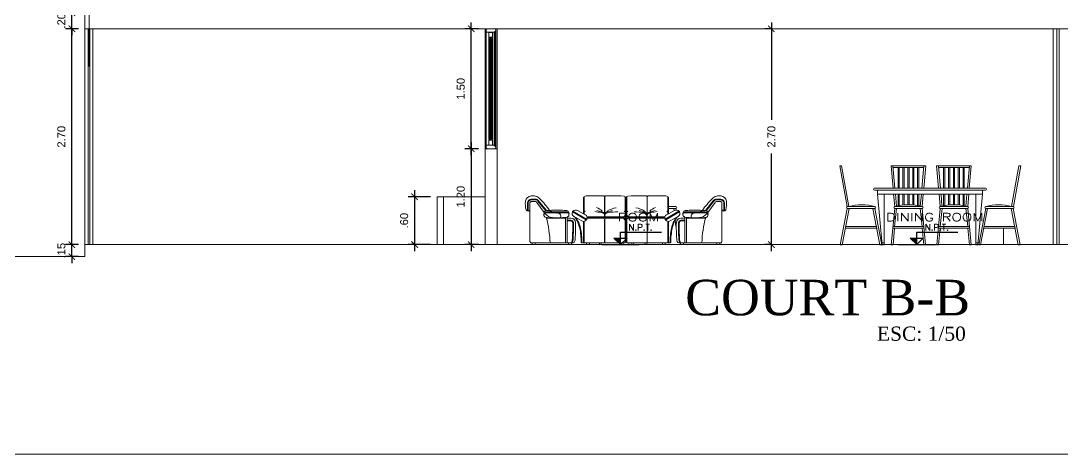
# Model space of a CAD drawing. Header units: millimetres. Extents: x -59 to 123, y 54 to 155.
# Drawn here: x 2.45 to 15.46, y 125.14 to 130.57 of the extents above; entities that cross this region are included whole.
import ezdxf
from ezdxf.enums import TextEntityAlignment as Align

# ---------------------------------------------------------------- set-up
doc = ezdxf.new("R2010")
doc.units = ezdxf.units.MM
for name, pattern in [('ACAD_ISO02W100', [15, 12, -3]), ('CONTINUA', [0]), ('DASHED', [0.75, 0.5, -0.25])]:
    doc.linetypes.add(name, pattern=pattern)
doc.layers.get('0').update_dxf_attribs({"lineweight": 9})
doc.layers.get('Defpoints').update_dxf_attribs({"lineweight": 0})
for name, color, linetype, lineweight in [('01', 7, 'Continuous', 13), ('COTAS', 8, 'Continuous', 5), ('DET-CORTE', 86, 'Continuous', 50), ('EJES', 6, 'ACAD_ISO02W100', 5), ('murobajo', 7, 'Continuous', 30), ('MUROS', 7, 'Continuous', 80), ('Murosbajos', 7, 'Continuous', 5)]:
    doc.layers.add(name, color=color, linetype=linetype, lineweight=lineweight)
for name, color, linetype in [('02', 8, 'Continuous'), ('A-COT', 8, 'Continuous'), ('A-TEX 010', 7, 'Continuous'), ('COSS', 9, 'Continuous'), ('TEXTO', 2, 'Continuous')]:
    doc.layers.add(name, color=color, linetype=linetype)
doc.styles.add('1000-NOTAS', font='romans.shx', dxfattribs={"height": 2})
doc.styles.add('ROMANS', font='ROMANS.SHX', dxfattribs={"width": 1.35, "height": 0.29})
doc.styles.get("Standard").update_dxf_attribs({"font": 'arial.ttf'})
doc.styles.add('style1', font='arial.ttf', dxfattribs={"height": 0.1})
doc.dimstyles.new('luis1', dxfattribs={"dimtxt": 0.1, "dimasz": 0.08, "dimexe": 0.08, "dimexo": 0.08, "dimgap": 0.08, "dimtad": 2, "dimzin": 4, "dimdsep": 46, "dimtxsty": 'style1', "dimblk": 'ARCHTICK', "dimcen": 2, "dimdle": 0.08, "dimclrd": 256, "dimclre": 256, "dimclrt": 256, "dimadec": 0, "dimazin": 1, "dimtfac": 1, "dimtix": 1, "dimtmove": 0, "dimatfit": 3, "dimfxl": 1, "dimtolj": 1, "dimarcsym": 0})

# ---------------------------------------------------------------- blocks, each defined once
blk = doc.blocks.new('1-2')
for p, q in [((195.945, 36.976), (195.945, 36.765)), ((196.202, 36.976), (196.202, 36.72)), ((196.468, 36.967), (196.468, 36.422)), ((196.468, 36.967), (196.468, 36.422)), ((196.468, 36.967), (196.468, 36.422)), ((196.468, 36.967), (196.468, 36.422)), ((196.734, 36.976), (196.734, 36.72)), ((196.992, 36.976), (196.992, 36.765)), ((195.972, 36.693), (195.801, 36.792)), ((195.977, 36.7), (195.805, 36.799)), ((196.96, 36.7), (197.131, 36.799)), ((196.964, 36.693), (197.136, 36.792)), ((197.205, 36.715), (197.205, 36.405)), ((197.223, 36.722), (197.223, 36.405)), ((197.668, 36.821), (197.668, 36.821)), ((197.668, 36.816), (197.669, 36.816)), ((197.668, 36.803), (197.699, 36.803)), ((195.936, 36.405), (195.936, 36.672)), ((196.202, 36.697), (196.202, 36.405)), ((196.734, 36.697), (196.734, 36.405)), ((197.001, 36.405), (197.001, 36.672)), ((195.977, 36.405), (196.013, 36.405)), ((196.396, 36.405), (196.432, 36.405)), ((196.54, 36.405), (196.504, 36.405)), ((196.96, 36.405), (196.924, 36.405)), ((197.151, 36.405), (197.187, 36.405)), ((197.605, 36.405), (197.641, 36.405))]:
    blk.add_line(p, q)
for points in [[(196.468, 36.967, 0.417369), (196.459, 36.976, 0.400863), (196.447, 36.989, 0.010732), (196.271, 36.994), (196.22, 36.994, 0.414214), (196.202, 36.976, 0.414214), (196.184, 36.994), (196.014, 36.994, 0.033475), (195.958, 36.989, 0.400863), (195.945, 36.976, 0.414214), (195.936, 36.967), (195.936, 36.769), (195.936, 36.769), (195.863, 36.808, 0.342561), (195.805, 36.799, 1), (195.801, 36.792, 0.414214), (195.816, 36.736), (195.824, 36.731, -0.116226), (195.89, 36.587, -0.053672), (195.909, 36.413, 0.413505), (195.918, 36.405), (195.936, 36.405, 0.414214), (195.945, 36.413, 0.414214), (195.954, 36.405), (195.977, 36.405), (195.977, 36.382), (196.013, 36.382), (196.013, 36.405), (196.396, 36.405), (196.396, 36.382), (196.432, 36.382), (196.432, 36.405), (196.45, 36.405, 0.414214), (196.459, 36.413, 0.414214), (196.468, 36.422)], [(196.459, 36.976), (196.459, 36.765, -0.414214), (196.423, 36.729), (195.981, 36.729)], [(196.468, 36.967, -0.417369), (196.477, 36.976, -0.400863), (196.49, 36.989, -0.010732), (196.666, 36.994), (196.716, 36.994, -0.414214), (196.734, 36.976, -0.414214), (196.752, 36.994), (196.923, 36.994, -0.033475), (196.979, 36.989, -0.400863), (196.992, 36.976, -0.414214), (197.001, 36.967), (197.001, 36.769), (197.001, 36.769), (197.074, 36.808, -0.342561), (197.131, 36.799, -1), (197.136, 36.792, -0.414214), (197.121, 36.736), (197.113, 36.731, 0.116226), (197.047, 36.587, 0.053672), (197.028, 36.413, -0.413505), (197.019, 36.405), (197.001, 36.405, -0.414214), (196.992, 36.413, -0.414214), (196.983, 36.405), (196.96, 36.405), (196.96, 36.382), (196.924, 36.382), (196.924, 36.405), (196.54, 36.405), (196.54, 36.382), (196.504, 36.382), (196.504, 36.405), (196.486, 36.405, -0.414214), (196.477, 36.413, -0.414214), (196.468, 36.422)], [(196.477, 36.976), (196.477, 36.765, 0.414214), (196.513, 36.729), (196.955, 36.729)], [(197.462, 36.808), (197.56, 36.931, -0.238888), (197.6, 36.951), (197.654, 36.951, -0.414214), (197.699, 36.906), (197.699, 36.802)], [(197.472, 36.805), (197.568, 36.926, -0.238888), (197.6, 36.942), (197.654, 36.942, -0.414214), (197.69, 36.906), (197.69, 36.801)], [(197.668, 36.822), (197.668, 36.906, 0.414214), (197.654, 36.92), (197.6, 36.92, 0.252449), (197.581, 36.909), (197.492, 36.786)], [(195.824, 36.731), (195.917, 36.678, 0.414214), (195.972, 36.693, 1), (195.977, 36.7, 0.414214), (195.962, 36.756), (195.936, 36.769)], [(195.844, 36.72, -0.101496), (195.899, 36.589, -0.05638), (195.918, 36.405, 0.194096)], [(196.459, 36.413), (196.459, 36.697, 0.400863), (196.447, 36.711, 0.010732), (196.271, 36.715, 0.033475), (196.215, 36.711, 0.400863), (196.202, 36.697, 0.400863), (196.19, 36.711, 0.010732), (196.014, 36.715, 0.039248), (195.981, 36.712)], [(195.982, 36.72), (196.423, 36.72, 0.414214), (196.468, 36.765, 0.414214)], [(196.954, 36.72), (196.513, 36.72, -0.414214), (196.468, 36.765, -0.414214)], [(196.477, 36.413), (196.477, 36.697, -0.400863), (196.49, 36.711, -0.010732), (196.666, 36.715, -0.033475), (196.722, 36.711, -0.400863), (196.734, 36.697, -0.400863), (196.747, 36.711, -0.010732), (196.923, 36.715, -0.039248), (196.955, 36.712)], [(197.113, 36.731), (197.02, 36.678, -0.414214), (196.964, 36.693, -1), (196.96, 36.7, -0.414214), (196.975, 36.756), (197.001, 36.769)], [(197.093, 36.72, 0.101496), (197.038, 36.589, 0.05638), (197.019, 36.405, -0.194096)], [(197.181, 36.757, -0.41896), (197.205, 36.791), (197.46, 36.791, -0.304208), (197.494, 36.76)], [(197.181, 36.757, -0.398696), (197.205, 36.782), (197.456, 36.782, -0.286659), (197.494, 36.76)], [(197.423, 36.811, -0.0007), (197.442, 36.811, -0.082182), (197.475, 36.804, -0.198015), (197.492, 36.786, -0.070535), (197.493, 36.746, -0.128354), (197.479, 36.727, -0.165736), (197.449, 36.72, -0.017388), (197.231, 36.721, -0.068536), (197.205, 36.727, -0.068536)], [(197.223, 36.706, -0.414214), (197.232, 36.715), (197.463, 36.715)], [(197.423, 36.811, -0.135396), (197.371, 36.786, -0.029798), (197.305, 36.773, 0.3264), (197.281, 36.733, 0.406695), (197.299, 36.719, 0.064089), (197.415, 36.727, 0.192058), (197.492, 36.786, -0.221057)], [(197.205, 36.688), (197.156, 36.688, 0.41161), (197.125, 36.658, 0.018385), (197.129, 36.455, 0.09203), (197.141, 36.405, 0.090485)], [(197.205, 36.679), (197.156, 36.679, 0.411951), (197.134, 36.658, 0.018398), (197.138, 36.456, 0.099469), (197.15, 36.405, 0.092248)]]:
    blk.add_lwpolyline(points, format="xyb")
blk.add_lwpolyline([(197.668, 36.822, 0.785236), (197.715, 36.818, 0.128719), (197.723, 36.926, 0.363224), (197.655, 36.992, 0.103593), (197.599, 36.99, 0.123499), (197.544, 36.957, 0.034366), (197.423, 36.811, 0.028924), (197.241, 36.811, 0.057983), (197.209, 36.809, 0.334258), (197.183, 36.785, 0.115134), (197.181, 36.757, 0.162373), (197.191, 36.733, 0.038968), (197.205, 36.727), (197.205, 36.715), (197.156, 36.715, 0.411124), (197.098, 36.658, 0.022874), (197.103, 36.454, 0.082063), (197.11, 36.42, 0.224217), (197.128, 36.405), (197.151, 36.405), (197.151, 36.382), (197.187, 36.382), (197.187, 36.405), (197.605, 36.405), (197.605, 36.382), (197.641, 36.382), (197.641, 36.405), (197.65, 36.405, 0.414214), (197.668, 36.422)], format="xyb", close=True)
for points in [[(195.945, 36.673), (195.945, 36.413)], [(196.992, 36.673), (196.992, 36.413)]]:
    blk.add_lwpolyline(points)
for centre, radius, start, end in [((196.032, 36.654), 0.203, 47.2017, 70.1945), ((196.438, 36.434), 0.421, 102.9568, 118.9127), ((196.498, 36.434), 0.421, 61.0873, 77.0432), ((196.905, 36.654), 0.203, 109.8055, 132.7983), ((195.96, 36.785), 0.0153, 94.4162, 185.9225), ((196.252, 37.831), 1.05, 260.5486, 264.8551), ((196.495, 38.043), 1.293, 252.392, 255.262), ((196.154, 36.734), 0.0518, 22.2112, 85.7658), ((196.157, 36.741), 0.0532, 32.2905, 80.3545), ((196.248, 36.741), 0.0532, 99.3935, 147.4574), ((196.25, 36.733), 0.0518, 93.9822, 157.5368), ((195.915, 38.045), 1.293, 284.486, 287.356), ((196.113, 39.149), 2.368, 273.2504, 276.1173), ((196.444, 36.785), 0.0153, 354.0775, 85.5838), ((196.403, 36.761), 0.0728, 313.5064, 334.1033), ((196.534, 36.761), 0.0728, 205.8967, 226.4936), ((196.493, 36.785), 0.0153, 94.4162, 185.9225), ((196.824, 39.149), 2.368, 263.8827, 266.7496), ((197.021, 38.045), 1.293, 252.644, 255.514), ((196.686, 36.733), 0.0518, 22.4632, 86.0178), ((196.689, 36.741), 0.0532, 32.5426, 80.6065), ((196.779, 36.741), 0.0532, 99.6455, 147.7095), ((196.782, 36.734), 0.0518, 94.2342, 157.7888), ((196.442, 38.043), 1.293, 284.738, 287.608), ((196.684, 37.831), 1.05, 275.1449, 279.4514), ((196.976, 36.785), 0.0153, 354.0775, 85.5838), ((198.895, 36.342), 1.48, 165.1509, 177.5673)]:
    blk.add_arc(centre, radius, start, end)
blk = doc.blocks.new('NIVEL-CORTE-()')
at = {"color": 1}
for p, q in [((0, 0), (0, 3.93)), ((0, 3.93), (13.03, 3.93)), ((-5.95, 0), (5.95, 0))]:
    blk.add_line(p, q, dxfattribs=at)
blk.add_lwpolyline([(-2.1, 2.1), (2.1, 2.1), (0, 0), (-2.1, 2.1)], dxfattribs=at)
blk.add_solid([(0, 0), (0, 2.1), (-2.1, 2.1)], dxfattribs=at)
at = {"color": 7, "style": '1000-NOTAS'}
blk.add_attdef('ADFADFAFA', text='', height=2, dxfattribs=at).set_placement((6.39, 3.94), align=Align.BOTTOM_CENTER)
blk = doc.blocks.new('SSSS')
for p, q in [((319.113, 199.288), (319.137, 199.288)), ((319.204, 198.777), (319.113, 199.288)), ((319.227, 198.777), (319.137, 199.288)), ((319.78, 199.006), (319.755, 199.288)), ((320.188, 199.288), (319.755, 199.288)), ((319.803, 199.006), (319.778, 199.288)), ((320.163, 199.265), (319.78, 199.265)), ((319.842, 199.006), (319.842, 199.265)), ((319.857, 199.006), (319.857, 199.265)), ((319.903, 199.006), (319.903, 199.265)), ((319.918, 199.006), (319.918, 199.265)), ((319.964, 199.006), (319.964, 199.265)), ((319.979, 199.006), (319.979, 199.265)), ((320.025, 199.006), (320.025, 199.265)), ((320.04, 199.006), (320.04, 199.265)), ((320.086, 199.006), (320.086, 199.265)), ((320.101, 199.006), (320.101, 199.265)), ((320.14, 199.006), (320.165, 199.288)), ((320.163, 199.006), (320.188, 199.288)), ((320.757, 199.288), (320.324, 199.288)), ((320.349, 199.006), (320.324, 199.288)), ((320.372, 199.006), (320.347, 199.288)), ((320.732, 199.265), (320.349, 199.265)), ((320.411, 199.006), (320.411, 199.265)), ((320.426, 199.006), (320.426, 199.265)), ((320.472, 199.006), (320.472, 199.265)), ((320.487, 199.006), (320.487, 199.265)), ((320.533, 199.006), (320.533, 199.265)), ((320.548, 199.006), (320.548, 199.265)), ((320.594, 199.006), (320.594, 199.265)), ((320.609, 199.006), (320.609, 199.265)), ((320.655, 199.006), (320.655, 199.265)), ((320.67, 199.006), (320.67, 199.265)), ((320.709, 199.006), (320.734, 199.288)), ((320.732, 199.006), (320.757, 199.288)), ((321.261, 198.777), (321.352, 199.288)), ((321.285, 198.777), (321.375, 199.288)), ((321.375, 199.288), (321.352, 199.288)), ((319.547, 199.006), (320.935, 199.006)), ((319.547, 198.983), (320.935, 198.983)), ((319.585, 198.93), (319.585, 198.983)), ((319.803, 199.006), (319.842, 199.006)), ((319.857, 199.006), (319.903, 199.006)), ((319.918, 199.006), (319.964, 199.006)), ((319.979, 199.006), (320.025, 199.006)), ((320.04, 199.006), (320.086, 199.006)), ((320.101, 199.006), (320.14, 199.006)), ((320.896, 198.93), (320.896, 198.983)), ((319.585, 198.93), (320.896, 198.93)), ((319.585, 198.93), (319.644, 198.3)), ((319.667, 198.3), (319.667, 198.93)), ((319.8, 198.777), (319.786, 198.93)), ((319.822, 198.783), (319.809, 198.93)), ((319.809, 198.93), (319.842, 198.93)), ((319.842, 198.787), (319.842, 198.93)), ((319.857, 198.79), (319.857, 198.93)), ((319.857, 198.93), (319.903, 198.93)), ((319.903, 198.796), (319.903, 198.93)), ((319.918, 198.798), (319.918, 198.93)), ((319.918, 198.93), (319.964, 198.93)), ((319.964, 198.8), (319.964, 198.93)), ((319.979, 198.8), (319.979, 198.93)), ((319.979, 198.93), (320.025, 198.93)), ((320.025, 198.798), (320.025, 198.93)), ((320.04, 198.796), (320.04, 198.93)), ((320.04, 198.93), (320.086, 198.93)), ((320.086, 198.79), (320.086, 198.93)), ((320.101, 198.787), (320.101, 198.93)), ((320.101, 198.93), (320.133, 198.93)), ((320.12, 198.783), (320.133, 198.93)), ((320.143, 198.777), (320.156, 198.93)), ((320.369, 198.777), (320.356, 198.93)), ((320.391, 198.783), (320.379, 198.93)), ((320.411, 198.787), (320.411, 198.93)), ((320.426, 198.79), (320.426, 198.93)), ((320.472, 198.796), (320.472, 198.93)), ((320.487, 198.798), (320.487, 198.93)), ((320.533, 198.8), (320.533, 198.93)), ((320.548, 198.8), (320.548, 198.93)), ((320.594, 198.798), (320.594, 198.93)), ((320.609, 198.796), (320.609, 198.93)), ((320.655, 198.79), (320.655, 198.93)), ((320.67, 198.787), (320.67, 198.93)), ((320.69, 198.783), (320.703, 198.93)), ((320.712, 198.777), (320.726, 198.93)), ((320.815, 198.3), (320.815, 198.93)), ((320.896, 198.93), (320.838, 198.3)), ((319.208, 198.754), (319.12, 198.3)), ((319.231, 198.754), (319.143, 198.3)), ((319.208, 198.777), (319.551, 198.777)), ((319.208, 198.754), (319.551, 198.754)), ((319.528, 198.754), (319.615, 198.3)), ((319.551, 198.754), (319.638, 198.3)), ((319.8, 198.754), (319.756, 198.3)), ((319.823, 198.754), (319.799, 198.529)), ((320.143, 198.777), (319.8, 198.777)), ((320.143, 198.754), (319.8, 198.754)), ((320.12, 198.754), (320.143, 198.529)), ((320.143, 198.754), (320.186, 198.3)), ((320.369, 198.754), (320.326, 198.3)), ((320.712, 198.777), (320.369, 198.777)), ((320.712, 198.754), (320.369, 198.754)), ((320.392, 198.754), (320.369, 198.529)), ((320.689, 198.754), (320.713, 198.529)), ((320.712, 198.754), (320.756, 198.3)), ((320.937, 198.754), (320.85, 198.3)), ((320.961, 198.754), (320.873, 198.3)), ((321.281, 198.777), (320.937, 198.777)), ((321.281, 198.754), (320.937, 198.754)), ((321.257, 198.754), (321.345, 198.3)), ((321.281, 198.754), (321.368, 198.3)), ((319.18, 198.506), (319.579, 198.506)), ((319.184, 198.529), (319.575, 198.529)), ((319.774, 198.506), (320.168, 198.506)), ((319.776, 198.529), (320.166, 198.529)), ((319.797, 198.506), (319.779, 198.3)), ((320.145, 198.506), (320.163, 198.3)), ((320.344, 198.506), (320.738, 198.506)), ((320.346, 198.529), (320.736, 198.529)), ((320.367, 198.506), (320.348, 198.3)), ((320.715, 198.506), (320.733, 198.3)), ((320.909, 198.506), (321.308, 198.506)), ((320.913, 198.529), (321.304, 198.529)), ((321.16, 198.506), (321.16, 198.3)), ((319.12, 198.3), (319.143, 198.3)), ((319.615, 198.3), (319.638, 198.3)), ((319.644, 198.323), (319.667, 198.323)), ((319.644, 198.3), (319.667, 198.3)), ((319.779, 198.3), (319.756, 198.3)), ((320.186, 198.3), (320.163, 198.3)), ((320.348, 198.3), (320.326, 198.3)), ((320.756, 198.3), (320.733, 198.3)), ((320.838, 198.323), (320.815, 198.323)), ((320.838, 198.3), (320.815, 198.3)), ((320.873, 198.3), (320.85, 198.3)), ((321.368, 198.3), (321.345, 198.3))]:
    blk.add_line(p, q)
for centre, radius, start, end in [((319.547, 198.995), 0.0114, 90, 270), ((320.935, 198.995), 0.0114, 270, 90), ((319.208, 198.766), 0.0114, 90, 270), ((319.389, 198.217), 0.583, 73.8673, 106.1327), ((319.551, 198.766), 0.0114, 270, 90), ((319.8, 198.766), 0.0114, 90, 270), ((319.971, 198.145), 0.655, 74.8107, 105.1893), ((320.143, 198.766), 0.0114, 270, 90), ((320.369, 198.766), 0.0114, 90, 270), ((320.541, 198.145), 0.655, 74.8107, 105.1893), ((320.712, 198.766), 0.0114, 270, 90), ((320.937, 198.766), 0.0114, 90, 270), ((321.099, 198.217), 0.583, 73.8673, 106.1327), ((321.281, 198.766), 0.0114, 270, 90)]:
    blk.add_arc(centre, radius, start, end)
blk = doc.blocks.new('_ArchTick')
at = {"color": 0, "linetype": 'ByBlock', "const_width": 0.15}
blk.add_lwpolyline([(-0.5, -0.5), (0.5, 0.5)], dxfattribs=at)
blk = doc.blocks.new('*D1173')
at = {"layer": 'Defpoints', "color": 0, "linetype": 'CONTINUA', "transparency": 16777216}
for p in [(3.088, 127.765), (3.251, 127.765), (3.251, 127.615)]:
    blk.add_point(p, dxfattribs=at)
at = {"layer": 'EJES', "linetype": 'CONTINUA', "lineweight": -2, "transparency": 16777216}
for p, q in [((3.088, 127.765), (3.088, 127.845)), ((3.171, 127.765), (3.008, 127.765)), ((3.088, 127.615), (3.088, 127.765)), ((3.171, 127.615), (3.008, 127.615)), ((3.088, 127.615), (3.088, 127.535))]:
    blk.add_line(p, q, dxfattribs=at)
at = {"layer": 'EJES', "linetype": 'CONTINUA', "lineweight": -2, "transparency": 16777216, "xscale": 0.08, "yscale": 0.08, "zscale": 0.08}
for p, rotation in [((3.088, 127.765), 270), ((3.088, 127.615), 90)]:
    blk.add_blockref('_ArchTick', p, dxfattribs=dict(at, rotation=rotation))
at = {"layer": 'EJES', "linetype": 'CONTINUA', "lineweight": 5, "transparency": 16777216, "insert": (2.957, 127.69), "char_height": 0.1, "attachment_point": 5, "rotation": 90, "style": 'style1'}
blk.add_mtext('\\A1;.15', dxfattribs=at)
blk = doc.blocks.new('*D1174')
at = {"layer": 'Defpoints', "color": 0, "linetype": 'CONTINUA', "transparency": 16777216}
for p in [(3.088, 130.465), (3.251, 130.465), (3.251, 127.765)]:
    blk.add_point(p, dxfattribs=at)
at = {"layer": 'EJES', "linetype": 'CONTINUA', "lineweight": -2, "transparency": 16777216}
for p, q in [((3.088, 127.685), (3.088, 130.545)), ((3.171, 130.465), (3.008, 130.465)), ((3.171, 127.765), (3.008, 127.765))]:
    blk.add_line(p, q, dxfattribs=at)
at = {"layer": 'EJES', "linetype": 'CONTINUA', "lineweight": -2, "transparency": 16777216, "xscale": 0.08, "yscale": 0.08, "zscale": 0.08}
for p, rotation in [((3.088, 130.465), 90), ((3.088, 127.765), 270)]:
    blk.add_blockref('_ArchTick', p, dxfattribs=dict(at, rotation=rotation))
at = {"layer": 'EJES', "linetype": 'CONTINUA', "lineweight": 5, "transparency": 16777216, "insert": (2.957, 129.115), "char_height": 0.1, "attachment_point": 5, "rotation": 90, "style": 'style1'}
blk.add_mtext('\\A1;2.70', dxfattribs=at)
blk = doc.blocks.new('*D1175')
at = {"layer": 'Defpoints', "color": 0, "linetype": 'CONTINUA', "transparency": 16777216}
for p in [(3.088, 130.665), (3.251, 130.665), (3.251, 130.465)]:
    blk.add_point(p, dxfattribs=at)
at = {"layer": 'EJES', "linetype": 'CONTINUA', "lineweight": -2, "transparency": 16777216}
for p, q in [((3.171, 130.665), (3.008, 130.665)), ((3.088, 130.665), (3.088, 130.745)), ((3.088, 130.465), (3.088, 130.665)), ((3.171, 130.465), (3.008, 130.465)), ((3.088, 130.465), (3.088, 130.385))]:
    blk.add_line(p, q, dxfattribs=at)
at = {"layer": 'EJES', "linetype": 'CONTINUA', "lineweight": -2, "transparency": 16777216, "xscale": 0.08, "yscale": 0.08, "zscale": 0.08}
for p, rotation in [((3.088, 130.665), 270), ((3.088, 130.465), 90)]:
    blk.add_blockref('_ArchTick', p, dxfattribs=dict(at, rotation=rotation))
at = {"layer": 'EJES', "linetype": 'CONTINUA', "lineweight": 5, "transparency": 16777216, "insert": (2.957, 130.565), "char_height": 0.1, "attachment_point": 5, "rotation": 90, "style": 'style1'}
blk.add_mtext('\\A1;.20', dxfattribs=at)
blk = doc.blocks.new('*D1176')
at = {"layer": 'Defpoints', "color": 0, "linetype": 'CONTINUA', "transparency": 16777216}
for p in [(7.651, 128.365), (7.372, 127.765), (7.651, 127.765)]:
    blk.add_point(p, dxfattribs=at)
at = {"layer": 'EJES', "linetype": 'CONTINUA', "lineweight": -2, "transparency": 16777216}
for p, q in [((7.571, 128.365), (7.292, 128.365)), ((7.372, 128.445), (7.372, 127.685)), ((7.571, 127.765), (7.292, 127.765))]:
    blk.add_line(p, q, dxfattribs=at)
at = {"layer": 'EJES', "linetype": 'CONTINUA', "lineweight": -2, "transparency": 16777216, "xscale": 0.08, "yscale": 0.08, "zscale": 0.08}
for p, rotation in [((7.372, 128.365), 90), ((7.372, 127.765), 270)]:
    blk.add_blockref('_ArchTick', p, dxfattribs=dict(at, rotation=rotation))
at = {"layer": 'EJES', "linetype": 'CONTINUA', "lineweight": 5, "transparency": 16777216, "insert": (7.241, 128.065), "char_height": 0.1, "attachment_point": 5, "rotation": 90, "style": 'style1'}
blk.add_mtext('\\A1;.60', dxfattribs=at)
blk = doc.blocks.new('*D1177')
at = {"layer": 'Defpoints', "color": 0, "linetype": 'CONTINUA', "transparency": 16777216}
for p in [(8.251, 128.965), (8.079, 127.765), (8.251, 127.765)]:
    blk.add_point(p, dxfattribs=at)
at = {"layer": 'EJES', "linetype": 'CONTINUA', "lineweight": -2, "transparency": 16777216}
for p, q in [((8.079, 129.045), (8.079, 127.685)), ((8.171, 128.965), (7.999, 128.965)), ((8.171, 127.765), (7.999, 127.765))]:
    blk.add_line(p, q, dxfattribs=at)
at = {"layer": 'EJES', "linetype": 'CONTINUA', "lineweight": -2, "transparency": 16777216, "xscale": 0.08, "yscale": 0.08, "zscale": 0.08}
for p, rotation in [((8.079, 128.965), 90), ((8.079, 127.765), 270)]:
    blk.add_blockref('_ArchTick', p, dxfattribs=dict(at, rotation=rotation))
at = {"layer": 'EJES', "linetype": 'CONTINUA', "lineweight": 5, "transparency": 16777216, "insert": (7.948, 128.365), "char_height": 0.1, "attachment_point": 5, "rotation": 90, "style": 'style1'}
blk.add_mtext('\\A1;1.20', dxfattribs=at)
blk = doc.blocks.new('*D1168')
at = {"layer": 'Defpoints', "color": 0, "linetype": 'CONTINUA', "transparency": 16777216}
for p in [(8.079, 130.465), (8.251, 130.465), (8.251, 128.965)]:
    blk.add_point(p, dxfattribs=at)
at = {"layer": 'EJES', "linetype": 'CONTINUA', "lineweight": -2, "transparency": 16777216}
for p, q in [((8.079, 128.885), (8.079, 130.545)), ((8.171, 130.465), (7.999, 130.465)), ((8.171, 128.965), (7.999, 128.965))]:
    blk.add_line(p, q, dxfattribs=at)
at = {"layer": 'EJES', "linetype": 'CONTINUA', "lineweight": -2, "transparency": 16777216, "xscale": 0.08, "yscale": 0.08, "zscale": 0.08}
for p, rotation in [((8.079, 130.465), 90), ((8.079, 128.965), 270)]:
    blk.add_blockref('_ArchTick', p, dxfattribs=dict(at, rotation=rotation))
at = {"layer": 'EJES', "linetype": 'CONTINUA', "lineweight": 5, "transparency": 16777216, "insert": (7.948, 129.715), "char_height": 0.1, "attachment_point": 5, "rotation": 90, "style": 'style1'}
blk.add_mtext('\\A1;1.50', dxfattribs=at)
blk = doc.blocks.new('*D1196')
at = {"layer": 'Defpoints', "color": 0, "linetype": 'CONTINUA', "transparency": 16777216}
for p in [(11.83, 130.465), (11.893, 130.465), (11.893, 127.765)]:
    blk.add_point(p, dxfattribs=at)
at = {"layer": 'EJES', "linetype": 'CONTINUA', "lineweight": -2, "transparency": 16777216}
for p, q in [((11.83, 130.545), (11.83, 129.326)), ((11.813, 130.465), (11.75, 130.465)), ((11.83, 127.685), (11.83, 128.904)), ((11.813, 127.765), (11.75, 127.765))]:
    blk.add_line(p, q, dxfattribs=at)
at = {"layer": 'EJES', "linetype": 'CONTINUA', "lineweight": -2, "transparency": 16777216, "xscale": 0.08, "yscale": 0.08, "zscale": 0.08}
for p, rotation in [((11.83, 130.465), 90), ((11.83, 127.765), 270)]:
    blk.add_blockref('_ArchTick', p, dxfattribs=dict(at, rotation=rotation))
at = {"layer": 'EJES', "linetype": 'CONTINUA', "lineweight": 5, "transparency": 16777216, "insert": (11.83, 129.115), "char_height": 0.1, "attachment_point": 5, "rotation": 90, "style": 'style1'}
blk.add_mtext('\\A1;2.70', dxfattribs=at)

msp = doc.modelspace()

# ---------------------------------------------------------------- linework, layer by layer
at = {"layer": '01', "color": 7, "linetype": 'Continuous', "lineweight": 5}
for p, q in [((8.2671, 129.0088), (8.2671, 130.4213)), ((8.3671, 129.0088), (8.3671, 130.4213)), ((8.3734, 129.0025), (8.3734, 130.4275)), ((8.3859, 130.44), (8.3859, 128.99)), ((8.2984, 129.0847), (8.2984, 130.3453)), ((8.3109, 130.3328), (8.3109, 129.0972)), ((8.3171, 129.0972), (8.3171, 130.3328)), ((8.3189, 130.3588), (8.3189, 129.0713)), ((8.3199, 130.3588), (8.3199, 129.0713)), ((8.3209, 130.3588), (8.3209, 129.0713)), ((8.3219, 130.3588), (8.3219, 129.0713)), ((8.3229, 130.3588), (8.3229, 129.0713)), ((8.3246, 129.0972), (8.3246, 130.3328)), ((8.3309, 130.3328), (8.3309, 129.0972)), ((8.3434, 129.0847), (8.3434, 130.3453)), ((8.2671, 129.215), (8.2671, 129.0114)), ((8.2984, 129.215), (8.2984, 129.0847)), ((8.3109, 129.0972), (8.3109, 129.215)), ((8.3171, 129.215), (8.3171, 129.0972)), ((8.3189, 129.0713), (8.3189, 129.215)), ((8.3199, 129.0713), (8.3199, 129.215)), ((8.3209, 129.0713), (8.3209, 129.215)), ((8.3219, 129.0713), (8.3219, 129.215)), ((8.3229, 129.0713), (8.3229, 129.215)), ((8.3246, 129.215), (8.3246, 129.0972)), ((8.3309, 129.0972), (8.3309, 129.215)), ((8.3434, 129.215), (8.3434, 129.0847)), ((8.3671, 129.215), (8.3671, 129.0114)), ((8.3734, 129.215), (8.3734, 129.0025)), ((8.3859, 128.99), (8.3859, 129.215))]:
    msp.add_line(p, q, dxfattribs=at)
at = {"layer": '02', "color": 7, "lineweight": 5}
for p, q in [((8.2734, 130.4588), (8.2671, 130.4588)), ((8.2671, 130.4213), (8.2671, 130.4588)), ((8.2671, 130.4213), (8.3671, 130.4213)), ((8.2734, 130.4588), (8.2734, 130.465)), ((8.2984, 130.3588), (8.2984, 130.4187)), ((8.2984, 130.4187), (8.3434, 130.4187)), ((8.3434, 130.3588), (8.3434, 130.4187)), ((8.3671, 130.4275), (8.3671, 130.4213)), ((8.3671, 130.4275), (8.3734, 130.4275)), ((8.3671, 130.4213), (8.3671, 130.4275)), ((8.3796, 130.4588), (8.3796, 130.465)), ((8.3796, 130.4588), (8.3859, 130.4588)), ((8.3859, 130.44), (8.3859, 130.4588)), ((8.3434, 130.3588), (8.2984, 130.3588)), ((8.2984, 130.3588), (8.3434, 130.3588)), ((8.2984, 130.3516), (8.3046, 130.3516)), ((8.2984, 130.3453), (8.2984, 130.3516)), ((8.3046, 130.3578), (8.3046, 130.3516)), ((8.3046, 130.3578), (8.3171, 130.3578)), ((8.3371, 130.3578), (8.3246, 130.3578)), ((8.3371, 130.3578), (8.3371, 130.3516)), ((8.3434, 130.3516), (8.3371, 130.3516)), ((8.3434, 130.3453), (8.3434, 130.3516)), ((8.2671, 129.0088), (8.3671, 129.0088)), ((8.2671, 129.0088), (8.2671, 128.9713)), ((8.2734, 128.9713), (8.2671, 128.9713)), ((8.2734, 128.9713), (8.2734, 128.965)), ((8.2984, 129.0847), (8.2984, 129.0784)), ((8.2984, 129.0784), (8.3046, 129.0784)), ((8.3434, 129.0713), (8.2984, 129.0713)), ((8.2984, 129.0713), (8.3434, 129.0713)), ((8.2984, 129.0713), (8.2984, 129.0114)), ((8.2984, 129.0114), (8.3434, 129.0114)), ((8.3046, 129.0722), (8.3046, 129.0784)), ((8.3046, 129.0722), (8.3171, 129.0722)), ((8.3371, 129.0722), (8.3246, 129.0722)), ((8.3434, 129.0784), (8.3371, 129.0784)), ((8.3371, 129.0722), (8.3371, 129.0784)), ((8.3434, 129.0847), (8.3434, 129.0784)), ((8.3434, 129.0713), (8.3434, 129.0114)), ((8.3671, 129.0025), (8.3671, 129.0088)), ((8.3671, 129.0088), (8.3671, 129.0025)), ((8.3671, 129.0025), (8.3734, 129.0025)), ((8.3796, 128.9713), (8.3859, 128.9713)), ((8.3796, 128.9713), (8.3796, 128.965)), ((8.3859, 128.99), (8.3859, 128.9713))]:
    msp.add_line(p, q, dxfattribs=at)
at = {"layer": '02', "color": 7, "linetype": 'Continuous', "lineweight": 5}
for p, q in [((8.3109, 130.3328), (8.3171, 130.3328)), ((8.3171, 130.3328), (8.3171, 130.3578)), ((8.3246, 130.3328), (8.3246, 130.3578)), ((8.3309, 130.3328), (8.3246, 130.3328)), ((8.3109, 129.0972), (8.3171, 129.0972)), ((8.3171, 129.0972), (8.3171, 129.0722)), ((8.3309, 129.0972), (8.3246, 129.0972)), ((8.3246, 129.0972), (8.3246, 129.0722)), ((8.2734, 128.965), (8.3796, 128.965))]:
    msp.add_line(p, q, dxfattribs=at)
at = {"layer": '02', "color": 7, "lineweight": 5}
for centre, start, end in [((8.3859, 130.4275), 90, 180), ((8.2984, 130.3328), 0, 90), ((8.3434, 130.3328), 90, 180), ((8.2984, 129.0972), 270, 360), ((8.3434, 129.0972), 180, 270), ((8.3859, 129.0025), 180, 270)]:
    msp.add_arc(centre, 0.0125, start, end, dxfattribs=at)
at = {"layer": 'A-COT', "color": 7, "lineweight": 5}
msp.add_line((15.3515, 127.765), (15.3515, 130.465), dxfattribs=at)
at = {"layer": 'COSS', "color": 7, "lineweight": 5}
for p, q in [((10.085, 127.7875), (10.087, 127.765)), ((10.11, 127.765), (10.087, 127.765)), ((10.1078, 127.7875), (10.11, 127.765)), ((10.2513, 127.7875), (10.2491, 127.765)), ((10.2721, 127.765), (10.2491, 127.765))]:
    msp.add_line(p, q, dxfattribs=at)
at = {"layer": 'COTAS', "color": 7, "lineweight": 5}
for p, q in [((10.6358, 128.242), (10.545, 128.242)), ((10.6358, 128.2192), (10.545, 128.2192)), ((10.6129, 128.2192), (10.6159, 128.1898)), ((10.6358, 128.2192), (10.638, 128.1969)), ((10.6282, 128.071), (10.6362, 127.9939)), ((9.682, 127.7875), (9.6799, 127.765)), ((9.7029, 127.765), (9.6799, 127.765)), ((9.7048, 127.7875), (9.7029, 127.765)), ((10.2741, 127.7875), (10.2721, 127.765))]:
    msp.add_line(p, q, dxfattribs=at)
msp.add_arc((10.6358, 128.2306), 0.0114, 270, 90, dxfattribs=at)
at = {"layer": 'DET-CORTE', "lineweight": 5, "ltscale": 0.5}
msp.add_lwpolyline([(-14.3704, 125.144), (29.2437, 125.144), (29.2437, 154.2907), (-14.3704, 154.2907)], close=True, dxfattribs=at)
at = {"layer": 'EJES', "color": 7, "linetype": 'DASHED', "lineweight": 5, "ltscale": 1.5}
msp.add_line((3.3026, 129.9927), (3.3026, 140.6434), dxfattribs=at)
at = {"layer": 'murobajo', "color": 7, "lineweight": 5}
for p, q in [((3.2515, 130.465), (3.2515, 127.615)), ((3.3515, 130.465), (3.3515, 127.765)), ((7.6515, 127.765), (7.6515, 128.365)), ((7.7315, 128.365), (7.6515, 128.365)), ((7.7315, 127.765), (7.7315, 128.365))]:
    msp.add_line(p, q, dxfattribs=at)
msp.add_lwpolyline([(8.2515, 128.965), (8.2515, 130.465), (8.4015, 130.465), (8.4015, 128.965)], dxfattribs=at)
at = {"layer": 'MUROS', "color": 7, "lineweight": 5}
for p, q in [((3.2515, 130.465), (3.2515, 130.665)), ((8.2515, 128.965), (8.2515, 127.765)), ((8.4015, 128.965), (8.4015, 127.765)), ((3.2515, 127.615), (3.2515, 127.765))]:
    msp.add_line(p, q, dxfattribs=at)
for points in [[(3.2515, 130.465), (18.0015, 130.465)], [(8.4015, 128.965), (8.2515, 128.965)], [(7.6515, 128.365), (8.2515, 128.365)], [(3.2515, 127.765), (18.0015, 127.765)], [(-1.4681, 127.615), (3.2515, 127.615)]]:
    msp.add_lwpolyline(points, dxfattribs=at)
at = {"layer": 'Murosbajos', "color": 7, "lineweight": 5}
for p, q in [((3.2898, 130.465), (3.2898, 127.765)), ((3.3115, 130.465), (3.3115, 127.765)), ((15.3965, 127.765), (15.3965, 130.465)), ((15.4265, 130.465), (15.4265, 127.765))]:
    msp.add_line(p, q, dxfattribs=at)

# ---------------------------------------------------------------- block references
at = {"color": 7, "lineweight": 5, "xscale": -1}
msp.add_blockref('1-2', (206.4812, 91.383), dxfattribs=at)
at = {"color": 7, "lineweight": 5}
msp.add_blockref('1-2', (-186.4556, 91.383), dxfattribs=at)
at = {"layer": 'A-TEX 010', "color": 7, "lineweight": 5, "xscale": 0.03937007874014853, "yscale": 0.03937007874014853, "zscale": 0.03937007874014853}
for p in [(9.9438, 127.765), (13.6461, 127.765)]:
    msp.add_blockref('NIVEL-CORTE-()', p, dxfattribs=at).add_auto_attribs({'ADFADFAFA': 'N.P.T.'})
at = {"layer": 'COTAS', "color": 7, "lineweight": 5}
msp.add_blockref('SSSS', (-306.4289, -70.5352), dxfattribs=at)

# ---------------------------------------------------------------- texts
at = {"layer": 'A-TEX 010', "color": 7, "lineweight": 5, "char_height": 0.102, "attachment_point": 2, "style": 'ROMANS'}
for s, insert in [('ROOM', (10.1691, 128.1603)), ('DINING ROOM', (13.8714, 128.1603))]:
    msp.add_mtext(s, dxfattribs=dict(at, insert=insert))
at = {"layer": 'TEXTO', "color": 7, "lineweight": 5, "attachment_point": 5}
for s, insert, char_height, width in [('{\\fTimes New Roman|b0|i0|c0|p18;COURT B-B}', (12.5336, 127.1003), 0.444175, 18.327246), ('{\\fTimes New Roman|b0|i0|c0|p18;ESC: 1/50}', (13.7045, 126.6498), 0.17767, 4.721525)]:
    msp.add_mtext(s, dxfattribs=dict(at, insert=insert, char_height=char_height, width=width))

# ---------------------------------------------------------------- dimensions: what is measured, and where the dimension line sits
at = {"layer": 'EJES', "color": 7, "linetype": 'CONTINUA', "lineweight": 5}
for base, p1, p2, override, picture, middle in [((3.0877, 130.665), (3.2515, 130.465), (3.2515, 130.665), {"dimtmove": 1}, '*D1175', (2.9567, 130.565)), ((3.0877, 130.465), (3.2515, 127.765), (3.2515, 130.465), {"dimtmove": 1}, '*D1174', (2.9567, 129.115)), ((11.8302, 130.465), (11.8932, 127.765), (11.8932, 130.465), {"dimtad": 0}, '*D1196', (11.8302, 129.115))]:
    dim = msp.add_linear_dim(base=base, p1=p1, p2=p2, angle=90, dimstyle='luis1', override=override, dxfattribs=at)
    dim.commit()
    dim.dimension.update_dxf_attribs({"geometry": picture, "text_midpoint": middle})
for base, p1, p2, picture, middle in [((8.0794, 130.465), (8.2515, 128.965), (8.2515, 130.465), '*D1168', (7.9484, 129.715)), ((8.0794, 127.765), (8.2515, 128.965), (8.2515, 127.765), '*D1177', (7.9484, 128.365)), ((7.3725, 127.765), (7.6515, 128.365), (7.6515, 127.765), '*D1176', (7.2414, 128.065)), ((3.0877, 127.765), (3.2515, 127.615), (3.2515, 127.765), '*D1173', (2.9567, 127.69))]:
    dim = msp.add_linear_dim(base=base, p1=p1, p2=p2, angle=90, dimstyle='luis1', dxfattribs=at)
    dim.commit()
    dim.dimension.update_dxf_attribs({"geometry": picture, "text_midpoint": middle})

doc.saveas('drawing.dxf')
